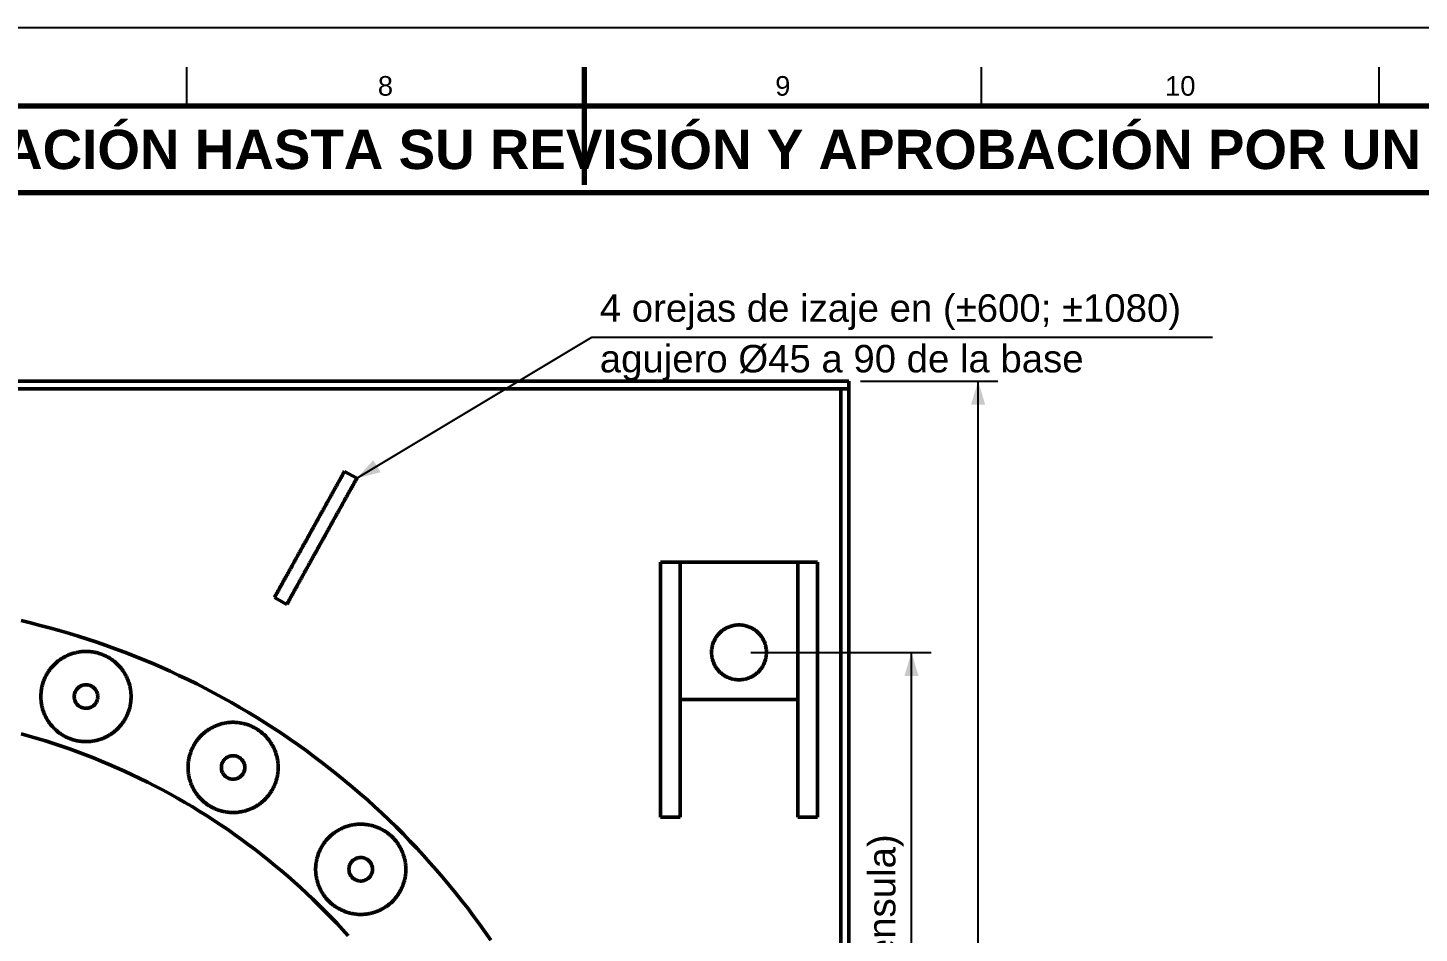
# Model space of a CAD drawing. Header units: millimetres. Extents: x 0 to 841, y 0 to 594.
# Drawn here: x 354.5 to 532, y 478.6 to 594 of the extents above; entities that cross this region are included whole.
import ezdxf
from ezdxf.enums import TextEntityAlignment as Align

# ---------------------------------------------------------------- set-up
doc = ezdxf.new("R2010")
doc.units = ezdxf.units.MM
for name, color, linetype, lineweight in [('COTA', 7, 'CONTINUOUS', 25), ('FINA', 7, 'CONTINUOUS', 25), ('MARCO', 7, 'CONTINUOUS', 70), ('TXT', 7, 'CONTINUOUS', 25), ('VIS', 7, 'CONTINUOUS', 50)]:
    doc.layers.add(name, color=color, linetype=linetype, lineweight=lineweight)
doc.styles.add('STD', font='LiberationSans-Regular.ttf')
doc.styles.add('STDB', font='LiberationSans-Bold.ttf')

msp = doc.modelspace()

# ---------------------------------------------------------------- linework, layer by layer
at = {"layer": 'COTA'}
for p, q in [((396.5, 536.58), (426.5, 554.58)), ((426.5, 554.58), (505.64, 554.58)), ((460.75, 548.97), (478.25, 548.97)), ((475.75, 292.97), (475.75, 548.97)), ((446.75, 514.39), (469.75, 514.39)), ((467.25, 420.97), (467.25, 514.39))]:
    msp.add_line(p, q, dxfattribs=at)
for points in [[(475.75, 548.97), (474.85, 545.97), (476.65, 545.97)], [(396.5, 536.58), (399.54, 537.35), (398.61, 538.89)], [(467.25, 514.39), (466.35, 511.39), (468.15, 511.39)]]:
    msp.add_solid(points, dxfattribs=at)
at = {"layer": 'FINA'}
for p, q in [((374.81, 584), (374.81, 589)), ((425.5, 584), (425.5, 589)), ((476.19, 584), (476.19, 589)), ((526.88, 584), (526.88, 589))]:
    msp.add_line(p, q, dxfattribs=at)
msp.add_lwpolyline([(0, 0), (841, 0), (841, 594), (0, 594)], close=True, dxfattribs=at)
at = {"layer": 'MARCO'}
msp.add_line((425.5, 589), (425.5, 574), dxfattribs=at)
for points in [[(20, 10), (831, 10), (831, 584), (20, 584)], [(20, 573), (831, 573), (831, 584), (20, 584)]]:
    msp.add_lwpolyline(points, close=True, dxfattribs=at)
at = {"layer": 'VIS'}
for points in [[(203.25, 548.97), (459.25, 548.97)], [(459.25, 547.97), (459.25, 548.97)], [(203.25, 547.97), (459.25, 547.97)], [(458.25, 293.97), (458.25, 547.97)], [(458.25, 547.97), (459.25, 547.97)], [(459.25, 293.97), (459.25, 547.97)], [(394.93, 537.45), (394.87, 537.35), (394.81, 537.24), (394.76, 537.14), (394.7, 537.03), (394.64, 536.93), (394.58, 536.82), (394.52, 536.72), (394.46, 536.61), (394.41, 536.51), (394.35, 536.4), (394.29, 536.3), (394.23, 536.19), (394.17, 536.09), (394.11, 535.98), (394.06, 535.88), (394, 535.77), (393.94, 535.67), (393.88, 535.56), (393.82, 535.46), (393.76, 535.35), (393.7, 535.25), (393.65, 535.14), (393.59, 535.04), (393.53, 534.93), (393.47, 534.83), (393.41, 534.72), (393.35, 534.61), (393.3, 534.51), (393.24, 534.4), (393.18, 534.3), (393.12, 534.19), (393.06, 534.09), (393, 533.98), (392.95, 533.88), (392.89, 533.77), (392.83, 533.67), (392.77, 533.56), (392.71, 533.46), (392.65, 533.35), (392.6, 533.25), (392.54, 533.14), (392.48, 533.04), (392.42, 532.93), (392.36, 532.83), (392.3, 532.72), (392.24, 532.62), (392.19, 532.51), (392.13, 532.41), (392.07, 532.3), (392.01, 532.2), (391.95, 532.09), (391.89, 531.99), (391.84, 531.88), (391.78, 531.78), (391.72, 531.67), (391.66, 531.57), (391.6, 531.46), (391.54, 531.36), (391.49, 531.25), (391.43, 531.15), (391.37, 531.04), (391.31, 530.94), (391.25, 530.83), (391.19, 530.73), (391.13, 530.62), (391.08, 530.52), (391.02, 530.41), (390.96, 530.3), (390.9, 530.2), (390.84, 530.09), (390.78, 529.99), (390.73, 529.88), (390.67, 529.78), (390.61, 529.67), (390.55, 529.57), (390.49, 529.46), (390.43, 529.36), (390.38, 529.25), (390.32, 529.15), (390.26, 529.04), (390.2, 528.94), (390.14, 528.83), (390.08, 528.73), (390.03, 528.62), (389.97, 528.52), (389.91, 528.41), (389.85, 528.31), (389.79, 528.2), (389.73, 528.1), (389.67, 527.99), (389.62, 527.89), (389.56, 527.78), (389.5, 527.68), (389.44, 527.57), (389.38, 527.47), (389.32, 527.36), (389.27, 527.26), (389.21, 527.15), (389.15, 527.05), (389.09, 526.94), (389.03, 526.84), (388.97, 526.73), (388.92, 526.63), (388.86, 526.52), (388.8, 526.42), (388.74, 526.31), (388.68, 526.2), (388.62, 526.1), (388.57, 525.99), (388.51, 525.89), (388.45, 525.78), (388.39, 525.68), (388.33, 525.57), (388.27, 525.47), (388.21, 525.36), (388.16, 525.26), (388.1, 525.15), (388.04, 525.05), (387.98, 524.94), (387.92, 524.84), (387.86, 524.73), (387.81, 524.63), (387.75, 524.52), (387.69, 524.42), (387.63, 524.31), (387.57, 524.21), (387.51, 524.1), (387.46, 524), (387.4, 523.89), (387.34, 523.79), (387.28, 523.68), (387.22, 523.58), (387.16, 523.47), (387.11, 523.37), (387.05, 523.26), (386.99, 523.16), (386.93, 523.05), (386.87, 522.95), (386.81, 522.84), (386.75, 522.74), (386.7, 522.63), (386.64, 522.53), (386.58, 522.42), (386.52, 522.32), (386.46, 522.21), (386.4, 522.1), (386.35, 522), (386.29, 521.89), (386.23, 521.79), (386.17, 521.68), (386.11, 521.58), (386.05, 521.47), (386, 521.37)], [(396.5, 536.58), (396.45, 536.47), (396.39, 536.37), (396.33, 536.26), (396.27, 536.16), (396.21, 536.05), (396.15, 535.95), (396.1, 535.84), (396.04, 535.74), (395.98, 535.63), (395.92, 535.53), (395.86, 535.42), (395.8, 535.32), (395.75, 535.21), (395.69, 535.11), (395.63, 535), (395.57, 534.9), (395.51, 534.79), (395.45, 534.69), (395.39, 534.58), (395.34, 534.48), (395.28, 534.37), (395.22, 534.27), (395.16, 534.16), (395.1, 534.06), (395.04, 533.95), (394.99, 533.85), (394.93, 533.74), (394.87, 533.64), (394.81, 533.53), (394.75, 533.43), (394.69, 533.32), (394.64, 533.22), (394.58, 533.11), (394.52, 533), (394.46, 532.9), (394.4, 532.79), (394.34, 532.69), (394.29, 532.58), (394.23, 532.48), (394.17, 532.37), (394.11, 532.27), (394.05, 532.16), (393.99, 532.06), (393.93, 531.95), (393.88, 531.85), (393.82, 531.74), (393.76, 531.64), (393.7, 531.53), (393.64, 531.43), (393.58, 531.32), (393.53, 531.22), (393.47, 531.11), (393.41, 531.01), (393.35, 530.9), (393.29, 530.8), (393.23, 530.69), (393.18, 530.59), (393.12, 530.48), (393.06, 530.38), (393, 530.27), (392.94, 530.17), (392.88, 530.06), (392.83, 529.96), (392.77, 529.85), (392.71, 529.75), (392.65, 529.64), (392.59, 529.54), (392.53, 529.43), (392.47, 529.33), (392.42, 529.22), (392.36, 529.12), (392.3, 529.01), (392.24, 528.9), (392.18, 528.8), (392.12, 528.69), (392.07, 528.59), (392.01, 528.48), (391.95, 528.38), (391.89, 528.27), (391.83, 528.17), (391.77, 528.06), (391.72, 527.96), (391.66, 527.85), (391.6, 527.75), (391.54, 527.64), (391.48, 527.54), (391.42, 527.43), (391.37, 527.33), (391.31, 527.22), (391.25, 527.12), (391.19, 527.01), (391.13, 526.91), (391.07, 526.8), (391.01, 526.7), (390.96, 526.59), (390.9, 526.49), (390.84, 526.38), (390.78, 526.28), (390.72, 526.17), (390.66, 526.07), (390.61, 525.96), (390.55, 525.86), (390.49, 525.75), (390.43, 525.65), (390.37, 525.54), (390.31, 525.44), (390.26, 525.33), (390.2, 525.23), (390.14, 525.12), (390.08, 525.02), (390.02, 524.91), (389.96, 524.8), (389.9, 524.7), (389.85, 524.59), (389.79, 524.49), (389.73, 524.38), (389.67, 524.28), (389.61, 524.17), (389.55, 524.07), (389.5, 523.96), (389.44, 523.86), (389.38, 523.75), (389.32, 523.65), (389.26, 523.54), (389.2, 523.44), (389.15, 523.33), (389.09, 523.23), (389.03, 523.12), (388.97, 523.02), (388.91, 522.91), (388.85, 522.81), (388.8, 522.7), (388.74, 522.6), (388.68, 522.49), (388.62, 522.39), (388.56, 522.28), (388.5, 522.18), (388.44, 522.07), (388.39, 521.97), (388.33, 521.86), (388.27, 521.76), (388.21, 521.65), (388.15, 521.55), (388.09, 521.44), (388.04, 521.34), (387.98, 521.23), (387.92, 521.13), (387.86, 521.02), (387.8, 520.92), (387.74, 520.81), (387.69, 520.71), (387.63, 520.6), (387.57, 520.49)], [(394.93, 537.45), (396.5, 536.58)], [(435.25, 525.89), (437.75, 525.89)], [(435.25, 525.89), (435.25, 493.39)], [(437.75, 525.89), (437.75, 493.39)], [(437.75, 525.89), (452.75, 525.89)], [(437.75, 525.89), (437.75, 508.39)], [(452.75, 525.89), (455.25, 525.89)], [(452.75, 525.89), (452.75, 493.39)], [(452.75, 525.89), (452.75, 508.39)], [(455.25, 525.89), (455.25, 493.39)], [(387.57, 520.49), (386, 521.37)], [(413.6, 477.7), (412.88, 478.73), (412.15, 479.75), (411.41, 480.76), (410.65, 481.77), (409.88, 482.76), (409.1, 483.74), (408.3, 484.72), (407.49, 485.68), (406.68, 486.63), (405.84, 487.58), (405, 488.51), (404.15, 489.43), (403.28, 490.34), (402.4, 491.24), (401.51, 492.13), (400.62, 493), (399.7, 493.87), (398.78, 494.73), (397.85, 495.57), (396.91, 496.4), (395.96, 497.22), (394.99, 498.03), (394.02, 498.82), (393.04, 499.6), (392.04, 500.37), (391.04, 501.13), (390.03, 501.88), (389.01, 502.61), (387.98, 503.33), (386.94, 504.03), (385.89, 504.73), (384.83, 505.41), (383.77, 506.07), (382.69, 506.73), (381.61, 507.37), (380.52, 507.99), (379.43, 508.6), (378.32, 509.2), (377.21, 509.79), (376.09, 510.36), (374.96, 510.91), (373.83, 511.46), (372.69, 511.98), (371.54, 512.5), (370.39, 513), (369.23, 513.48), (368.06, 513.95), (366.89, 514.41), (365.71, 514.85), (364.53, 515.27), (363.34, 515.68), (362.15, 516.08), (360.95, 516.46), (359.75, 516.83), (358.55, 517.18), (357.33, 517.51), (356.12, 517.83), (354.9, 518.14), (353.68, 518.43)], [(445.25, 510.89), (445.13, 510.89), (445.01, 510.9), (444.89, 510.91), (444.77, 510.92), (444.65, 510.94), (444.53, 510.96), (444.42, 510.99), (444.3, 511.02), (444.19, 511.05), (444.07, 511.09), (443.96, 511.13), (443.85, 511.18), (443.74, 511.23), (443.63, 511.28), (443.53, 511.34), (443.42, 511.4), (443.32, 511.47), (443.22, 511.53), (443.13, 511.61), (443.03, 511.68), (442.94, 511.76), (442.85, 511.84), (442.76, 511.92), (442.68, 512.01), (442.6, 512.1), (442.52, 512.19), (442.45, 512.29), (442.38, 512.38), (442.31, 512.48), (442.25, 512.59), (442.19, 512.69), (442.13, 512.8), (442.08, 512.9), (442.03, 513.01), (441.99, 513.12), (441.94, 513.24), (441.91, 513.35), (441.87, 513.47), (441.84, 513.58), (441.82, 513.7), (441.8, 513.82), (441.78, 513.94), (441.77, 514.06), (441.76, 514.18), (441.75, 514.3), (441.75, 514.42), (441.75, 514.54), (441.76, 514.66), (441.77, 514.78), (441.79, 514.9), (441.81, 515.01), (441.83, 515.13), (441.86, 515.25), (441.89, 515.36), (441.93, 515.48), (441.96, 515.59), (442.01, 515.71), (442.06, 515.82), (442.11, 515.92), (442.16, 516.03), (442.22, 516.14), (442.28, 516.24), (442.35, 516.34), (442.41, 516.44), (442.49, 516.54), (442.56, 516.63), (442.64, 516.72), (442.72, 516.81), (442.81, 516.89), (442.89, 516.98), (442.98, 517.06), (443.08, 517.13), (443.17, 517.2), (443.27, 517.27), (443.37, 517.34), (443.47, 517.4), (443.58, 517.46), (443.69, 517.52), (443.79, 517.57), (443.9, 517.62), (444.02, 517.66), (444.13, 517.7), (444.24, 517.74), (444.36, 517.77), (444.48, 517.8), (444.59, 517.82), (444.71, 517.85), (444.83, 517.86), (444.95, 517.87), (445.07, 517.88), (445.19, 517.89), (445.31, 517.89), (445.43, 517.88), (445.55, 517.87), (445.67, 517.86), (445.79, 517.85), (445.91, 517.82), (446.02, 517.8), (446.14, 517.77), (446.26, 517.74), (446.37, 517.7), (446.48, 517.66), (446.6, 517.62), (446.71, 517.57), (446.81, 517.52), (446.92, 517.46), (447.03, 517.4), (447.13, 517.34), (447.23, 517.27), (447.33, 517.2), (447.42, 517.13), (447.52, 517.06), (447.61, 516.98), (447.69, 516.89), (447.78, 516.81), (447.86, 516.72), (447.94, 516.63), (448.01, 516.54), (448.09, 516.44), (448.15, 516.34), (448.22, 516.24), (448.28, 516.14), (448.34, 516.03), (448.39, 515.92), (448.44, 515.82), (448.49, 515.71), (448.54, 515.59), (448.57, 515.48), (448.61, 515.36), (448.64, 515.25), (448.67, 515.13), (448.69, 515.01), (448.71, 514.9), (448.73, 514.78), (448.74, 514.66), (448.75, 514.54), (448.75, 514.42), (448.75, 514.3), (448.74, 514.18), (448.73, 514.06), (448.72, 513.94), (448.7, 513.82), (448.68, 513.7), (448.66, 513.58), (448.63, 513.47), (448.59, 513.35), (448.56, 513.24), (448.51, 513.12), (448.47, 513.01), (448.42, 512.9), (448.37, 512.8), (448.31, 512.69), (448.25, 512.59), (448.19, 512.48), (448.12, 512.38), (448.05, 512.29), (447.98, 512.19), (447.9, 512.1), (447.82, 512.01), (447.74, 511.92), (447.65, 511.84), (447.56, 511.76), (447.47, 511.68), (447.37, 511.61), (447.28, 511.53), (447.18, 511.47), (447.08, 511.4), (446.97, 511.34), (446.87, 511.28), (446.76, 511.23), (446.65, 511.18), (446.54, 511.13), (446.43, 511.09), (446.31, 511.05), (446.2, 511.02), (446.08, 510.99), (445.97, 510.96), (445.85, 510.94), (445.73, 510.92), (445.61, 510.91), (445.49, 510.9), (445.37, 510.89), (445.25, 510.89)], [(367.72, 508.76), (367.71, 508.88), (367.71, 509), (367.7, 509.12), (367.7, 509.23), (367.68, 509.35), (367.67, 509.47), (367.65, 509.59), (367.64, 509.71), (367.61, 509.83), (367.59, 509.95), (367.57, 510.06), (367.54, 510.18), (367.51, 510.3), (367.47, 510.41), (367.44, 510.53), (367.4, 510.64), (367.36, 510.75), (367.31, 510.87), (367.27, 510.98), (367.22, 511.09), (367.17, 511.2), (367.12, 511.3), (367.07, 511.41), (367.01, 511.52), (366.95, 511.62), (366.89, 511.72), (366.83, 511.83), (366.76, 511.93), (366.69, 512.03), (366.62, 512.13), (366.55, 512.22), (366.48, 512.32), (366.4, 512.41), (366.33, 512.5), (366.25, 512.59), (366.17, 512.68), (366.08, 512.77), (366, 512.85), (365.91, 512.94), (365.83, 513.02), (365.74, 513.1), (365.64, 513.17), (365.55, 513.25), (365.46, 513.32), (365.36, 513.4), (365.26, 513.47), (365.16, 513.53), (365.06, 513.6), (364.96, 513.66), (364.86, 513.72), (364.75, 513.78), (364.65, 513.84), (364.54, 513.9), (364.43, 513.95), (364.32, 514), (364.21, 514.05), (364.1, 514.09), (363.99, 514.14), (363.88, 514.18), (363.77, 514.22), (363.65, 514.25), (363.54, 514.29), (363.42, 514.32), (363.3, 514.35), (363.19, 514.37), (363.07, 514.4), (362.95, 514.42), (362.83, 514.44), (362.71, 514.46), (362.59, 514.47), (362.48, 514.48), (362.36, 514.49), (362.24, 514.5), (362.12, 514.5), (362, 514.51), (361.88, 514.5), (361.76, 514.5), (361.64, 514.5), (361.52, 514.49), (361.4, 514.48), (361.28, 514.46), (361.16, 514.45), (361.04, 514.43), (360.92, 514.41), (360.8, 514.39), (360.69, 514.36), (360.57, 514.33), (360.45, 514.3), (360.34, 514.27), (360.22, 514.23), (360.11, 514.2), (360, 514.16), (359.88, 514.12), (359.77, 514.07), (359.66, 514.02), (359.55, 513.97), (359.44, 513.92), (359.34, 513.87), (359.23, 513.81), (359.13, 513.75), (359.02, 513.69), (358.92, 513.63), (358.82, 513.57), (358.72, 513.5), (358.62, 513.43), (358.52, 513.36), (358.43, 513.29), (358.33, 513.21), (358.24, 513.14), (358.15, 513.06), (358.06, 512.98), (357.98, 512.89), (357.89, 512.81), (357.81, 512.72), (357.72, 512.64), (357.64, 512.55), (357.57, 512.46), (357.49, 512.36), (357.41, 512.27), (357.34, 512.17), (357.27, 512.08), (357.2, 511.98), (357.14, 511.88), (357.07, 511.78), (357.01, 511.67), (356.95, 511.57), (356.89, 511.46), (356.84, 511.36), (356.79, 511.25), (356.73, 511.14), (356.69, 511.03), (356.64, 510.92), (356.6, 510.81), (356.55, 510.7), (356.51, 510.58), (356.48, 510.47), (356.44, 510.35), (356.41, 510.24), (356.38, 510.12), (356.35, 510.01), (356.33, 509.89), (356.31, 509.77), (356.29, 509.65), (356.27, 509.53), (356.25, 509.41), (356.24, 509.29), (356.23, 509.17), (356.22, 509.06), (356.22, 508.94), (356.22, 508.82), (356.22, 508.7), (356.22, 508.58), (356.22, 508.46), (356.23, 508.34), (356.24, 508.22), (356.25, 508.1), (356.27, 507.98), (356.29, 507.86), (356.31, 507.74), (356.33, 507.62), (356.35, 507.51), (356.38, 507.39), (356.41, 507.27), (356.44, 507.16), (356.48, 507.04), (356.51, 506.93), (356.55, 506.81), (356.6, 506.7), (356.64, 506.59), (356.69, 506.48), (356.73, 506.37), (356.79, 506.26), (356.84, 506.15), (356.89, 506.05), (356.95, 505.94), (357.01, 505.84), (357.07, 505.73), (357.14, 505.63), (357.2, 505.53), (357.27, 505.43), (357.34, 505.34), (357.41, 505.24), (357.49, 505.15), (357.57, 505.05), (357.64, 504.96), (357.72, 504.87), (357.81, 504.79), (357.89, 504.7), (357.98, 504.62), (358.06, 504.53), (358.15, 504.45), (358.24, 504.37), (358.33, 504.3), (358.43, 504.22), (358.52, 504.15), (358.62, 504.08), (358.72, 504.01), (358.82, 503.94), (358.92, 503.88), (359.02, 503.82), (359.13, 503.76), (359.23, 503.7), (359.34, 503.64), (359.44, 503.59), (359.55, 503.54), (359.66, 503.49), (359.77, 503.44), (359.88, 503.4), (360, 503.35), (360.11, 503.31), (360.22, 503.28), (360.34, 503.24), (360.45, 503.21), (360.57, 503.18), (360.69, 503.15), (360.8, 503.12), (360.92, 503.1), (361.04, 503.08), (361.16, 503.06), (361.28, 503.05), (361.4, 503.03), (361.52, 503.02), (361.64, 503.01), (361.76, 503.01), (361.88, 503.01), (362, 503.01), (362.12, 503.01), (362.24, 503.01), (362.36, 503.02), (362.48, 503.03), (362.59, 503.04), (362.71, 503.05), (362.83, 503.07), (362.95, 503.09), (363.07, 503.11), (363.19, 503.14), (363.3, 503.16), (363.42, 503.19), (363.54, 503.22), (363.65, 503.26), (363.77, 503.29), (363.88, 503.33), (363.99, 503.37), (364.1, 503.42), (364.21, 503.46), (364.32, 503.51), (364.43, 503.56), (364.54, 503.61), (364.65, 503.67), (364.75, 503.73), (364.86, 503.79), (364.96, 503.85), (365.06, 503.91), (365.16, 503.98), (365.26, 504.04), (365.36, 504.11), (365.46, 504.19), (365.55, 504.26), (365.64, 504.34), (365.74, 504.41), (365.83, 504.49), (365.91, 504.57), (366, 504.66), (366.08, 504.74), (366.17, 504.83), (366.25, 504.92), (366.33, 505.01), (366.4, 505.1), (366.48, 505.19), (366.55, 505.29), (366.62, 505.39), (366.69, 505.48), (366.76, 505.58), (366.83, 505.68), (366.89, 505.79), (366.95, 505.89), (367.01, 505.99), (367.07, 506.1), (367.12, 506.21), (367.17, 506.31), (367.22, 506.42), (367.27, 506.53), (367.31, 506.65), (367.36, 506.76), (367.4, 506.87), (367.44, 506.98), (367.47, 507.1), (367.51, 507.21), (367.54, 507.33), (367.57, 507.45), (367.59, 507.56), (367.61, 507.68), (367.64, 507.8), (367.65, 507.92), (367.67, 508.04), (367.68, 508.16), (367.7, 508.28), (367.7, 508.4), (367.71, 508.52), (367.71, 508.64), (367.72, 508.76)], [(363.47, 508.76), (363.46, 508.88), (363.45, 509), (363.42, 509.11), (363.39, 509.23), (363.35, 509.34), (363.29, 509.45), (363.23, 509.56), (363.17, 509.66), (363.09, 509.75), (363.01, 509.84), (362.91, 509.92), (362.82, 509.99), (362.72, 510.05), (362.61, 510.11), (362.5, 510.16), (362.38, 510.2), (362.27, 510.22), (362.15, 510.24), (362.03, 510.25), (361.91, 510.25), (361.79, 510.24), (361.67, 510.22), (361.55, 510.2), (361.43, 510.16), (361.32, 510.11), (361.22, 510.05), (361.11, 509.99), (361.02, 509.92), (360.93, 509.84), (360.84, 509.75), (360.77, 509.66), (360.7, 509.56), (360.64, 509.45), (360.59, 509.34), (360.54, 509.23), (360.51, 509.11), (360.49, 509), (360.47, 508.88), (360.47, 508.76), (360.47, 508.63), (360.49, 508.51), (360.51, 508.4), (360.54, 508.28), (360.59, 508.17), (360.64, 508.06), (360.7, 507.95), (360.77, 507.85), (360.84, 507.76), (360.93, 507.67), (361.02, 507.59), (361.11, 507.52), (361.22, 507.46), (361.32, 507.4), (361.43, 507.35), (361.55, 507.31), (361.67, 507.29), (361.79, 507.27), (361.91, 507.26), (362.03, 507.26), (362.15, 507.27), (362.27, 507.29), (362.38, 507.31), (362.5, 507.35), (362.61, 507.4), (362.72, 507.46), (362.82, 507.52), (362.91, 507.59), (363.01, 507.67), (363.09, 507.76), (363.17, 507.85), (363.23, 507.95), (363.29, 508.06), (363.35, 508.17), (363.39, 508.28), (363.42, 508.4), (363.45, 508.51), (363.46, 508.63), (363.47, 508.76)], [(437.75, 508.39), (452.75, 508.39)], [(395.4, 478.25), (394.68, 479.05), (393.94, 479.85), (393.2, 480.63), (392.44, 481.4), (391.68, 482.17), (390.9, 482.92), (390.12, 483.67), (389.33, 484.4), (388.53, 485.13), (387.72, 485.84), (386.9, 486.54), (386.07, 487.24), (385.23, 487.92), (384.39, 488.59), (383.53, 489.26), (382.67, 489.91), (381.8, 490.55), (380.92, 491.18), (380.04, 491.8), (379.14, 492.41), (378.24, 493), (377.33, 493.59), (376.42, 494.16), (375.49, 494.72), (374.56, 495.27), (373.62, 495.81), (372.68, 496.34), (371.73, 496.85), (370.77, 497.35), (369.81, 497.84), (368.84, 498.32), (367.87, 498.79), (366.89, 499.24), (365.9, 499.68), (364.91, 500.11), (363.91, 500.53), (362.91, 500.93), (361.9, 501.33), (360.89, 501.71), (359.87, 502.07), (358.85, 502.42), (357.83, 502.76), (356.8, 503.09), (355.76, 503.41), (354.72, 503.71), (353.68, 504)], [(395.4, 478.25), (394.68, 479.05), (393.94, 479.85), (393.2, 480.63), (392.44, 481.4), (391.68, 482.17), (390.9, 482.92), (390.12, 483.67), (389.33, 484.4), (388.53, 485.13), (387.72, 485.84), (386.9, 486.54), (386.07, 487.24), (385.23, 487.92), (384.39, 488.59), (383.53, 489.26), (382.67, 489.91), (381.8, 490.55), (380.92, 491.18), (380.04, 491.8), (379.14, 492.41), (378.24, 493), (377.33, 493.59), (376.42, 494.16), (375.49, 494.72), (374.56, 495.27), (373.62, 495.81), (372.68, 496.34), (371.73, 496.85), (370.77, 497.35), (369.81, 497.84), (368.84, 498.32), (367.87, 498.79), (366.89, 499.24), (365.9, 499.68), (364.91, 500.11), (363.91, 500.53), (362.91, 500.93), (361.9, 501.33), (360.89, 501.71), (359.87, 502.07), (358.85, 502.42), (357.83, 502.76), (356.8, 503.09), (355.76, 503.41), (354.72, 503.71), (353.68, 504)], [(386.48, 499.72), (386.48, 499.84), (386.47, 499.96), (386.47, 500.08), (386.46, 500.2), (386.45, 500.32), (386.43, 500.44), (386.42, 500.56), (386.4, 500.68), (386.38, 500.79), (386.35, 500.91), (386.33, 501.03), (386.3, 501.14), (386.27, 501.26), (386.24, 501.38), (386.2, 501.49), (386.16, 501.6), (386.12, 501.72), (386.08, 501.83), (386.03, 501.94), (385.99, 502.05), (385.94, 502.16), (385.88, 502.27), (385.83, 502.38), (385.77, 502.48), (385.71, 502.59), (385.65, 502.69), (385.59, 502.79), (385.52, 502.89), (385.46, 502.99), (385.39, 503.09), (385.32, 503.19), (385.24, 503.28), (385.17, 503.37), (385.09, 503.47), (385.01, 503.56), (384.93, 503.65), (384.85, 503.73), (384.76, 503.82), (384.68, 503.9), (384.59, 503.98), (384.5, 504.06), (384.41, 504.14), (384.31, 504.21), (384.22, 504.29), (384.12, 504.36), (384.03, 504.43), (383.93, 504.5), (383.83, 504.56), (383.72, 504.63), (383.62, 504.69), (383.52, 504.75), (383.41, 504.81), (383.3, 504.86), (383.2, 504.91), (383.09, 504.96), (382.98, 505.01), (382.87, 505.06), (382.76, 505.1), (382.64, 505.14), (382.53, 505.18), (382.41, 505.22), (382.3, 505.25), (382.18, 505.28), (382.07, 505.31), (381.95, 505.34), (381.83, 505.36), (381.71, 505.38), (381.6, 505.4), (381.48, 505.42), (381.36, 505.43), (381.24, 505.45), (381.12, 505.46), (381, 505.46), (380.88, 505.47), (380.76, 505.47), (380.64, 505.47), (380.52, 505.47), (380.4, 505.46), (380.28, 505.45), (380.16, 505.44), (380.04, 505.43), (379.92, 505.41), (379.8, 505.39), (379.68, 505.37), (379.57, 505.35), (379.45, 505.33), (379.33, 505.3), (379.22, 505.27), (379.1, 505.23), (378.99, 505.2), (378.87, 505.16), (378.76, 505.12), (378.65, 505.08), (378.54, 505.03), (378.43, 504.99), (378.32, 504.94), (378.21, 504.89), (378.1, 504.83), (377.99, 504.78), (377.89, 504.72), (377.78, 504.66), (377.68, 504.6), (377.58, 504.53), (377.48, 504.46), (377.38, 504.4), (377.29, 504.33), (377.19, 504.25), (377.1, 504.18), (377, 504.1), (376.91, 504.02), (376.83, 503.94), (376.74, 503.86), (376.65, 503.77), (376.57, 503.69), (376.49, 503.6), (376.41, 503.51), (376.33, 503.42), (376.25, 503.33), (376.18, 503.23), (376.11, 503.14), (376.04, 503.04), (375.97, 502.94), (375.9, 502.84), (375.84, 502.74), (375.77, 502.64), (375.71, 502.53), (375.66, 502.43), (375.6, 502.32), (375.55, 502.21), (375.5, 502.11), (375.45, 502), (375.4, 501.89), (375.36, 501.77), (375.32, 501.66), (375.28, 501.55), (375.24, 501.43), (375.21, 501.32), (375.17, 501.2), (375.14, 501.09), (375.12, 500.97), (375.09, 500.85), (375.07, 500.73), (375.05, 500.62), (375.03, 500.5), (375.02, 500.38), (375, 500.26), (374.99, 500.14), (374.99, 500.02), (374.98, 499.9), (374.98, 499.78), (374.98, 499.66), (374.98, 499.54), (374.99, 499.42), (374.99, 499.3), (375, 499.18), (375.02, 499.06), (375.03, 498.94), (375.05, 498.82), (375.07, 498.7), (375.09, 498.59), (375.12, 498.47), (375.14, 498.35), (375.17, 498.24), (375.21, 498.12), (375.24, 498.01), (375.28, 497.89), (375.32, 497.78), (375.36, 497.67), (375.4, 497.55), (375.45, 497.44), (375.5, 497.33), (375.55, 497.22), (375.6, 497.12), (375.66, 497.01), (375.71, 496.91), (375.77, 496.8), (375.84, 496.7), (375.9, 496.6), (375.97, 496.5), (376.04, 496.4), (376.11, 496.3), (376.18, 496.21), (376.25, 496.11), (376.33, 496.02), (376.41, 495.93), (376.49, 495.84), (376.57, 495.75), (376.65, 495.66), (376.74, 495.58), (376.83, 495.5), (376.91, 495.42), (377, 495.34), (377.1, 495.26), (377.19, 495.19), (377.29, 495.11), (377.38, 495.04), (377.48, 494.97), (377.58, 494.91), (377.68, 494.84), (377.78, 494.78), (377.89, 494.72), (377.99, 494.66), (378.1, 494.61), (378.21, 494.55), (378.32, 494.5), (378.43, 494.45), (378.54, 494.4), (378.65, 494.36), (378.76, 494.32), (378.87, 494.28), (378.99, 494.24), (379.1, 494.2), (379.22, 494.17), (379.33, 494.14), (379.45, 494.11), (379.57, 494.09), (379.68, 494.07), (379.8, 494.04), (379.92, 494.03), (380.04, 494.01), (380.16, 494), (380.28, 493.99), (380.4, 493.98), (380.52, 493.97), (380.64, 493.97), (380.76, 493.97), (380.88, 493.97), (381, 493.98), (381.12, 493.98), (381.24, 493.99), (381.36, 494), (381.48, 494.02), (381.6, 494.04), (381.71, 494.05), (381.83, 494.08), (381.95, 494.1), (382.07, 494.13), (382.18, 494.16), (382.3, 494.19), (382.41, 494.22), (382.53, 494.26), (382.64, 494.3), (382.76, 494.34), (382.87, 494.38), (382.98, 494.43), (383.09, 494.48), (383.2, 494.53), (383.3, 494.58), (383.41, 494.63), (383.52, 494.69), (383.62, 494.75), (383.72, 494.81), (383.83, 494.87), (383.93, 494.94), (384.03, 495.01), (384.12, 495.08), (384.22, 495.15), (384.31, 495.22), (384.41, 495.3), (384.5, 495.38), (384.59, 495.46), (384.68, 495.54), (384.76, 495.62), (384.85, 495.71), (384.93, 495.79), (385.01, 495.88), (385.09, 495.97), (385.17, 496.06), (385.24, 496.16), (385.32, 496.25), (385.39, 496.35), (385.46, 496.45), (385.52, 496.55), (385.59, 496.65), (385.65, 496.75), (385.71, 496.85), (385.77, 496.96), (385.83, 497.06), (385.88, 497.17), (385.94, 497.28), (385.99, 497.39), (386.03, 497.5), (386.08, 497.61), (386.12, 497.72), (386.16, 497.83), (386.2, 497.95), (386.24, 498.06), (386.27, 498.18), (386.3, 498.29), (386.33, 498.41), (386.35, 498.53), (386.38, 498.65), (386.4, 498.76), (386.42, 498.88), (386.43, 499), (386.45, 499.12), (386.46, 499.24), (386.47, 499.36), (386.47, 499.48), (386.48, 499.6), (386.48, 499.72)], [(382.23, 499.72), (382.22, 499.84), (382.21, 499.96), (382.19, 500.08), (382.15, 500.19), (382.11, 500.31), (382.06, 500.42), (382, 500.52), (381.93, 500.62), (381.85, 500.71), (381.77, 500.8), (381.68, 500.88), (381.58, 500.95), (381.48, 501.02), (381.37, 501.07), (381.26, 501.12), (381.15, 501.16), (381.03, 501.19), (380.91, 501.21), (380.79, 501.22), (380.67, 501.22), (380.55, 501.21), (380.43, 501.19), (380.31, 501.16), (380.2, 501.12), (380.09, 501.07), (379.98, 501.02), (379.88, 500.95), (379.78, 500.88), (379.69, 500.8), (379.61, 500.71), (379.53, 500.62), (379.46, 500.52), (379.4, 500.42), (379.35, 500.31), (379.31, 500.19), (379.27, 500.08), (379.25, 499.96), (379.23, 499.84), (379.23, 499.72), (379.23, 499.6), (379.25, 499.48), (379.27, 499.36), (379.31, 499.24), (379.35, 499.13), (379.4, 499.02), (379.46, 498.92), (379.53, 498.82), (379.61, 498.72), (379.69, 498.64), (379.78, 498.56), (379.88, 498.48), (379.98, 498.42), (380.09, 498.36), (380.2, 498.32), (380.31, 498.28), (380.43, 498.25), (380.55, 498.23), (380.67, 498.22), (380.79, 498.22), (380.91, 498.23), (381.03, 498.25), (381.15, 498.28), (381.26, 498.32), (381.37, 498.36), (381.48, 498.42), (381.58, 498.48), (381.68, 498.56), (381.77, 498.64), (381.85, 498.72), (381.93, 498.82), (382, 498.92), (382.06, 499.02), (382.11, 499.13), (382.15, 499.24), (382.19, 499.36), (382.21, 499.48), (382.22, 499.6), (382.23, 499.72)], [(435.25, 493.39), (437.75, 493.39)], [(452.75, 493.39), (455.25, 493.39)], [(402.76, 486.74), (402.76, 486.86), (402.76, 486.98), (402.75, 487.09), (402.74, 487.21), (402.73, 487.33), (402.72, 487.45), (402.7, 487.57), (402.68, 487.69), (402.66, 487.81), (402.64, 487.93), (402.61, 488.04), (402.58, 488.16), (402.55, 488.28), (402.52, 488.39), (402.48, 488.51), (402.44, 488.62), (402.4, 488.73), (402.36, 488.85), (402.31, 488.96), (402.27, 489.07), (402.22, 489.18), (402.17, 489.28), (402.11, 489.39), (402.05, 489.5), (402, 489.6), (401.93, 489.7), (401.87, 489.81), (401.81, 489.91), (401.74, 490.01), (401.67, 490.11), (401.6, 490.2), (401.53, 490.3), (401.45, 490.39), (401.37, 490.48), (401.29, 490.57), (401.21, 490.66), (401.13, 490.75), (401.04, 490.83), (400.96, 490.92), (400.87, 491), (400.78, 491.08), (400.69, 491.15), (400.6, 491.23), (400.5, 491.3), (400.41, 491.38), (400.31, 491.45), (400.21, 491.51), (400.11, 491.58), (400.01, 491.64), (399.9, 491.7), (399.8, 491.76), (399.69, 491.82), (399.59, 491.88), (399.48, 491.93), (399.37, 491.98), (399.26, 492.03), (399.15, 492.07), (399.04, 492.12), (398.92, 492.16), (398.81, 492.2), (398.7, 492.23), (398.58, 492.27), (398.47, 492.3), (398.35, 492.33), (398.23, 492.35), (398.11, 492.38), (398, 492.4), (397.88, 492.42), (397.76, 492.44), (397.64, 492.45), (397.52, 492.46), (397.4, 492.47), (397.28, 492.48), (397.16, 492.48), (397.04, 492.48), (396.92, 492.48), (396.8, 492.48), (396.68, 492.48), (396.56, 492.47), (396.44, 492.46), (396.32, 492.44), (396.2, 492.43), (396.08, 492.41), (395.97, 492.39), (395.85, 492.37), (395.73, 492.34), (395.61, 492.31), (395.5, 492.28), (395.38, 492.25), (395.27, 492.21), (395.15, 492.18), (395.04, 492.14), (394.93, 492.09), (394.82, 492.05), (394.71, 492), (394.6, 491.95), (394.49, 491.9), (394.38, 491.85), (394.28, 491.79), (394.17, 491.73), (394.07, 491.67), (393.96, 491.61), (393.86, 491.55), (393.76, 491.48), (393.67, 491.41), (393.57, 491.34), (393.47, 491.27), (393.38, 491.19), (393.29, 491.12), (393.2, 491.04), (393.11, 490.96), (393.02, 490.87), (392.93, 490.79), (392.85, 490.7), (392.77, 490.62), (392.69, 490.53), (392.61, 490.44), (392.53, 490.34), (392.46, 490.25), (392.39, 490.15), (392.32, 490.06), (392.25, 489.96), (392.18, 489.86), (392.12, 489.76), (392.06, 489.65), (392, 489.55), (391.94, 489.44), (391.88, 489.34), (391.83, 489.23), (391.78, 489.12), (391.73, 489.01), (391.68, 488.9), (391.64, 488.79), (391.6, 488.68), (391.56, 488.56), (391.52, 488.45), (391.49, 488.33), (391.46, 488.22), (391.43, 488.1), (391.4, 487.99), (391.37, 487.87), (391.35, 487.75), (391.33, 487.63), (391.31, 487.51), (391.3, 487.39), (391.29, 487.27), (391.28, 487.15), (391.27, 487.03), (391.26, 486.92), (391.26, 486.8), (391.26, 486.68), (391.26, 486.56), (391.27, 486.44), (391.28, 486.32), (391.29, 486.2), (391.3, 486.08), (391.31, 485.96), (391.33, 485.84), (391.35, 485.72), (391.37, 485.6), (391.4, 485.48), (391.43, 485.37), (391.46, 485.25), (391.49, 485.14), (391.52, 485.02), (391.56, 484.91), (391.6, 484.79), (391.64, 484.68), (391.68, 484.57), (391.73, 484.46), (391.78, 484.35), (391.83, 484.24), (391.88, 484.13), (391.94, 484.03), (392, 483.92), (392.06, 483.82), (392.12, 483.71), (392.18, 483.61), (392.25, 483.51), (392.32, 483.41), (392.39, 483.32), (392.46, 483.22), (392.53, 483.13), (392.61, 483.03), (392.69, 482.94), (392.77, 482.85), (392.85, 482.77), (392.93, 482.68), (393.02, 482.6), (393.11, 482.51), (393.2, 482.43), (393.29, 482.35), (393.38, 482.28), (393.47, 482.2), (393.57, 482.13), (393.67, 482.06), (393.76, 481.99), (393.86, 481.92), (393.96, 481.86), (394.07, 481.8), (394.17, 481.74), (394.28, 481.68), (394.38, 481.62), (394.49, 481.57), (394.6, 481.52), (394.71, 481.47), (394.82, 481.42), (394.93, 481.38), (395.04, 481.33), (395.15, 481.29), (395.27, 481.26), (395.38, 481.22), (395.5, 481.19), (395.61, 481.16), (395.73, 481.13), (395.85, 481.1), (395.97, 481.08), (396.08, 481.06), (396.2, 481.04), (396.32, 481.03), (396.44, 481.01), (396.56, 481), (396.68, 480.99), (396.8, 480.99), (396.92, 480.99), (397.04, 480.99), (397.16, 480.99), (397.28, 480.99), (397.4, 481), (397.52, 481.01), (397.64, 481.02), (397.76, 481.03), (397.88, 481.05), (398, 481.07), (398.11, 481.09), (398.23, 481.12), (398.35, 481.14), (398.47, 481.17), (398.58, 481.2), (398.7, 481.24), (398.81, 481.27), (398.92, 481.31), (399.04, 481.35), (399.15, 481.4), (399.26, 481.44), (399.37, 481.49), (399.48, 481.54), (399.59, 481.59), (399.69, 481.65), (399.8, 481.71), (399.9, 481.77), (400.01, 481.83), (400.11, 481.89), (400.21, 481.96), (400.31, 482.02), (400.41, 482.09), (400.5, 482.17), (400.6, 482.24), (400.69, 482.32), (400.78, 482.39), (400.87, 482.47), (400.96, 482.55), (401.04, 482.64), (401.13, 482.72), (401.21, 482.81), (401.29, 482.9), (401.37, 482.99), (401.45, 483.08), (401.53, 483.17), (401.6, 483.27), (401.67, 483.36), (401.74, 483.46), (401.81, 483.56), (401.87, 483.66), (401.93, 483.77), (402, 483.87), (402.05, 483.97), (402.11, 484.08), (402.17, 484.19), (402.22, 484.29), (402.27, 484.4), (402.31, 484.51), (402.36, 484.62), (402.4, 484.74), (402.44, 484.85), (402.48, 484.96), (402.52, 485.08), (402.55, 485.19), (402.58, 485.31), (402.61, 485.43), (402.64, 485.54), (402.66, 485.66), (402.68, 485.78), (402.7, 485.9), (402.72, 486.02), (402.73, 486.14), (402.74, 486.26), (402.75, 486.38), (402.76, 486.5), (402.76, 486.61), (402.76, 486.74)], [(398.51, 486.74), (398.51, 486.86), (398.49, 486.98), (398.47, 487.09), (398.43, 487.21), (398.39, 487.32), (398.34, 487.43), (398.28, 487.54), (398.21, 487.64), (398.13, 487.73), (398.05, 487.82), (397.96, 487.9), (397.86, 487.97), (397.76, 488.03), (397.65, 488.09), (397.54, 488.14), (397.43, 488.18), (397.31, 488.2), (397.19, 488.22), (397.07, 488.23), (396.95, 488.23), (396.83, 488.22), (396.71, 488.2), (396.59, 488.18), (396.48, 488.14), (396.37, 488.09), (396.26, 488.03), (396.16, 487.97), (396.06, 487.9), (395.97, 487.82), (395.89, 487.73), (395.81, 487.64), (395.74, 487.54), (395.68, 487.43), (395.63, 487.32), (395.59, 487.21), (395.55, 487.09), (395.53, 486.98), (395.52, 486.86), (395.51, 486.74), (395.52, 486.61), (395.53, 486.49), (395.55, 486.38), (395.59, 486.26), (395.63, 486.15), (395.68, 486.04), (395.74, 485.93), (395.81, 485.83), (395.89, 485.74), (395.97, 485.65), (396.06, 485.57), (396.16, 485.5), (396.26, 485.44), (396.37, 485.38), (396.48, 485.33), (396.59, 485.29), (396.71, 485.27), (396.83, 485.25), (396.95, 485.24), (397.07, 485.24), (397.19, 485.25), (397.31, 485.27), (397.43, 485.29), (397.54, 485.33), (397.65, 485.38), (397.76, 485.44), (397.86, 485.5), (397.96, 485.57), (398.05, 485.65), (398.13, 485.74), (398.21, 485.83), (398.28, 485.93), (398.34, 486.04), (398.39, 486.15), (398.43, 486.26), (398.47, 486.38), (398.49, 486.49), (398.51, 486.61), (398.51, 486.74)]]:
    msp.add_lwpolyline(points, dxfattribs=at)

# ---------------------------------------------------------------- texts
at = {"layer": 'TXT'}
for s, height, style, p in [('8', 2.5, 'STD', (400.16, 586.6)), ('9', 2.5, 'STD', (450.84, 586.6)), ('10', 2.5, 'STD', (501.53, 586.6)), ('ESTOS PLANOS NO SON VÁLIDOS PARA FABRICACIÓN HASTA SU REVISIÓN Y APROBACIÓN POR UN INGENIERO CALCULISTA HABILITADO.', 5, 'STDB', (425.5, 578.5))]:
    msp.add_text(s, height=height, dxfattribs=dict(at, style=style)).set_placement(p, align=Align.MIDDLE_CENTER)
at = {"layer": 'TXT', "style": 'STD'}
msp.add_text('4 orejas de izaje en (±600; ±1080)', height=3.5, dxfattribs=at).set_placement((427.5, 555.48), align=Align.BOTTOM_LEFT)
msp.add_text('agujero Ø45 a 90 de la base', height=3.5, dxfattribs=at).set_placement((427.5, 553.58), align=Align.TOP_LEFT)
msp.add_text('934 (ojal de ménsula)', height=3.5, rotation=90, dxfattribs=at).set_placement((466.25, 467.68), align=Align.BOTTOM_CENTER)

doc.saveas('drawing.dxf')
